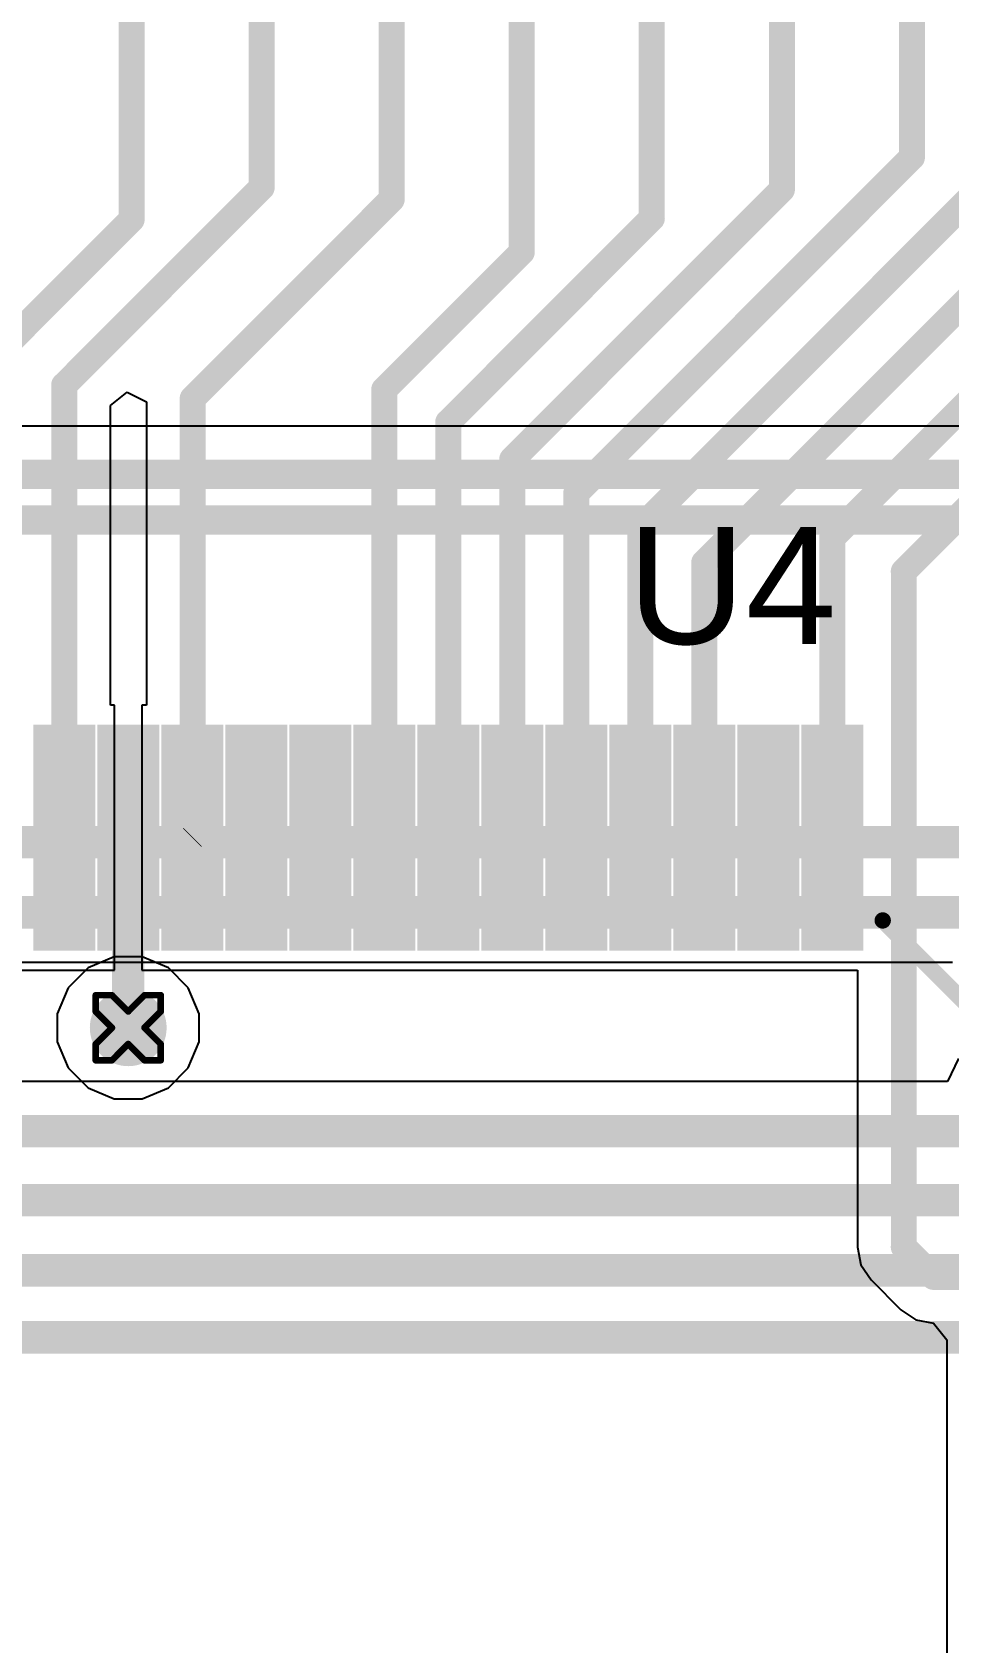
# Model space of a CAD drawing. Header units: inches. Extents: x -11 to 5379, y 0 to 5429.
# Drawn here: x 150.8 to 157.96, y 60.2 to 72.77 of the extents above; entities that cross this region are included whole.
import ezdxf

# ---------------------------------------------------------------- set-up
doc = ezdxf.new("R2010")
doc.units = ezdxf.units.IN
for name, color, linetype in [('Bottom Layer', 5, 'Continuous'), ('Drill Drawing', 1, 'Continuous'), ('GND', 16, 'Continuous'), ('PWR', 76, 'Continuous'), ('Top Layer', 1, 'Continuous'), ('Top Overlay', 2, 'Continuous'), ('Top Paste', 8, 'Continuous'), ('Top Solder', 216, 'Continuous'), ('Via Holes', 16, 'Continuous')]:
    doc.layers.add(name, color=color, linetype=linetype)
doc.styles.add('Arial', font='', dxfattribs={"height": 0.2})
doc.styles.get('Arial').set_extended_font_data('Arial')

# ---------------------------------------------------------------- blocks, each defined once
blk = doc.blocks.new('LQFP_144_20_20__157')
at = {"layer": 'Top Layer'}
for points in [[(2.61, 9.9), (2.61, 11.46), (2.89, 11.46), (2.89, 9.9)], [(3.11, 9.9), (3.11, 11.46), (3.39, 11.46), (3.39, 9.9)], [(3.61, 9.9), (3.61, 11.46), (3.89, 11.46), (3.89, 9.9)], [(4.11, 9.9), (4.11, 11.46), (4.39, 11.46), (4.39, 9.9)], [(4.61, 9.9), (4.61, 11.46), (4.89, 11.46), (4.89, 9.9)], [(5.11, 9.9), (5.11, 11.46), (5.39, 11.46), (5.39, 9.9)], [(5.61, 9.9), (5.61, 11.46), (5.89, 11.46), (5.89, 9.9)], [(6.11, 9.9), (6.11, 11.46), (6.39, 11.46), (6.39, 9.9)], [(6.61, 9.9), (6.61, 11.46), (6.89, 11.46), (6.89, 9.9)], [(7.11, 9.9), (7.11, 11.46), (7.39, 11.46), (7.39, 9.9)], [(7.61, 9.9), (7.61, 11.46), (7.89, 11.46), (7.89, 9.9)], [(8.11, 9.9), (8.11, 11.46), (8.39, 11.46), (8.39, 9.9)], [(8.61, 9.9), (8.61, 11.46), (8.89, 11.46), (8.89, 9.9)]]:
    blk.add_hatch(color=1, dxfattribs=at).paths.add_polyline_path(points)
at = {"layer": 'Top Paste'}
for points in [[(2.61, 9.9), (2.61, 11.46), (2.89, 11.46), (2.89, 9.9)], [(3.11, 9.9), (3.11, 11.46), (3.39, 11.46), (3.39, 9.9)], [(3.61, 9.9), (3.61, 11.46), (3.89, 11.46), (3.89, 9.9)], [(4.11, 9.9), (4.11, 11.46), (4.39, 11.46), (4.39, 9.9)], [(4.61, 9.9), (4.61, 11.46), (4.89, 11.46), (4.89, 9.9)], [(5.11, 9.9), (5.11, 11.46), (5.39, 11.46), (5.39, 9.9)], [(5.61, 9.9), (5.61, 11.46), (5.89, 11.46), (5.89, 9.9)], [(6.11, 9.9), (6.11, 11.46), (6.39, 11.46), (6.39, 9.9)], [(6.61, 9.9), (6.61, 11.46), (6.89, 11.46), (6.89, 9.9)], [(7.11, 9.9), (7.11, 11.46), (7.39, 11.46), (7.39, 9.9)], [(7.61, 9.9), (7.61, 11.46), (7.89, 11.46), (7.89, 9.9)], [(8.11, 9.9), (8.11, 11.46), (8.39, 11.46), (8.39, 9.9)], [(8.61, 9.9), (8.61, 11.46), (8.89, 11.46), (8.89, 9.9)]]:
    blk.add_hatch(color=8, dxfattribs=at).paths.add_polyline_path(points)
at = {"layer": 'Top Solder'}
for points in [[(2.508, 9.798), (2.508, 11.562), (2.992, 11.562), (2.992, 9.798)], [(3.008, 9.798), (3.008, 11.562), (3.492, 11.562), (3.492, 9.798)], [(3.508, 9.798), (3.508, 11.562), (3.992, 11.562), (3.992, 9.798)], [(4.008, 9.798), (4.008, 11.562), (4.492, 11.562), (4.492, 9.798)], [(4.508, 9.798), (4.508, 11.562), (4.992, 11.562), (4.992, 9.798)], [(5.008, 9.798), (5.008, 11.562), (5.492, 11.562), (5.492, 9.798)], [(5.508, 9.798), (5.508, 11.562), (5.992, 11.562), (5.992, 9.798)], [(6.008, 9.798), (6.008, 11.562), (6.492, 11.562), (6.492, 9.798)], [(6.508, 9.798), (6.508, 11.562), (6.992, 11.562), (6.992, 9.798)], [(7.008, 9.798), (7.008, 11.562), (7.492, 11.562), (7.492, 9.798)], [(7.508, 9.798), (7.508, 11.562), (7.992, 11.562), (7.992, 9.798)], [(8.008, 9.798), (8.008, 11.562), (8.492, 11.562), (8.492, 9.798)], [(8.508, 9.798), (8.508, 11.562), (8.992, 11.562), (8.992, 9.798)]]:
    blk.add_hatch(color=216, dxfattribs=at).paths.add_polyline_path(points)
at = {"layer": 'Top Overlay'}
blk.add_lwpolyline([(9.144, 10.033, 0.127, 0.127, 0), (10.033, 9.144, 0.127, 0.127, 0)], format="xyseb", dxfattribs=at)
blk.add_lwpolyline([(9.112, 10.033, 0.0635, 0.0635, 1), (9.176, 10.033, 0.0635, 0.0635, 1)], format="xyseb", close=True, dxfattribs=at)

msp = doc.modelspace()

# ---------------------------------------------------------------- hatches: boundary and pattern name
at = {"layer": 'Bottom Layer'}
h = msp.add_hatch(color=5, dxfattribs=at)
edge = h.paths.add_edge_path()
edge.add_arc((151.548, 64.999), 0.3, 0, 360)
at = {"layer": 'GND'}
h = msp.add_hatch(color=16, dxfattribs=at)
edge = h.paths.add_edge_path()
edge.add_arc((151.548, 64.999), 0.3, 0, 360)
at = {"layer": 'PWR'}
h = msp.add_hatch(color=76, dxfattribs=at)
edge = h.paths.add_edge_path()
edge.add_arc((151.548, 64.999), 0.3, 0, 360)
at = {"layer": 'Top Layer'}
h = msp.add_hatch(color=1, dxfattribs=at)
edge = h.paths.add_edge_path()
edge.add_arc((151.548, 64.999), 0.3, 0, 360)
at = {"layer": 'Via Holes'}
h = msp.add_hatch(color=7, dxfattribs=at)
edge = h.paths.add_edge_path()
edge.add_arc((151.548, 64.999), 0.15, 0, 360)

# ---------------------------------------------------------------- linework, layer by layer
at = {"layer": 'Bottom Layer'}
for p, q in [((163.897, 69.696), (127.461, 69.696)), ((144.649, 65.512), (157.988, 65.512)), ((158.034, 64.758), (157.947, 64.58)), ((157.947, 64.58), (145.369, 64.58))]:
    msp.add_line(p, q, dxfattribs=at)
for points in [[(127.461, 69.321, 0.229, 0.229, 0), (163.897, 69.321, 0.229, 0.229, 0)], [(127.609, 68.965, 0.229, 0.229, 0), (163.75, 68.965, 0.229, 0.229, 0)], [(144.07, 66.448, 0.254, 0.254, 0), (169.101, 66.448, 0.254, 0.254, 0)], [(144.488, 65.9, 0.254, 0.254, 0), (168.604, 65.9, 0.254, 0.254, 0)], [(145.369, 64.192, 0.254, 0.254, 0), (159.508, 64.192, 0.254, 0.254, 0)], [(145.864, 63.653, 0.254, 0.254, 0), (188.49, 63.653, 0.254, 0.254, 0)], [(146.105, 63.105, 0.254, 0.254, 0), (188.263, 63.105, 0.254, 0.254, 0)], [(149.365, 62.581, 0.254, 0.254, 0), (188.018, 62.581, 0.254, 0.254, 0)]]:
    msp.add_lwpolyline(points, format="xyseb", dxfattribs=at)
at = {"layer": 'Drill Drawing'}
for points in [[(151.294, 65.126, 0.0508, 0.0508, 0), (151.294, 65.253, 0.0508, 0.0508, 0)], [(151.294, 65.253, 0.0508, 0.0508, 0), (151.421, 65.253, 0.0508, 0.0508, 0)], [(151.421, 65.253, 0.0508, 0.0508, 0), (151.548, 65.126, 0.0508, 0.0508, 0)], [(151.548, 65.126, 0.0508, 0.0508, 0), (151.675, 65.253, 0.0508, 0.0508, 0)], [(151.675, 65.253, 0.0508, 0.0508, 0), (151.802, 65.253, 0.0508, 0.0508, 0)], [(151.802, 65.126, 0.0508, 0.0508, 0), (151.802, 65.253, 0.0508, 0.0508, 0)], [(151.294, 65.126, 0.0508, 0.0508, 0), (151.421, 64.999, 0.0508, 0.0508, 0)], [(151.675, 64.999, 0.0508, 0.0508, 0), (151.802, 65.126, 0.0508, 0.0508, 0)], [(151.294, 64.872, 0.0508, 0.0508, 0), (151.421, 64.999, 0.0508, 0.0508, 0)], [(151.675, 64.999, 0.0508, 0.0508, 0), (151.802, 64.872, 0.0508, 0.0508, 0)], [(151.294, 64.745, 0.0508, 0.0508, 0), (151.294, 64.872, 0.0508, 0.0508, 0)], [(151.421, 64.745, 0.0508, 0.0508, 0), (151.548, 64.872, 0.0508, 0.0508, 0)], [(151.548, 64.872, 0.0508, 0.0508, 0), (151.675, 64.745, 0.0508, 0.0508, 0)], [(151.802, 64.745, 0.0508, 0.0508, 0), (151.802, 64.872, 0.0508, 0.0508, 0)], [(151.294, 64.745, 0.0508, 0.0508, 0), (151.421, 64.745, 0.0508, 0.0508, 0)], [(151.675, 64.745, 0.0508, 0.0508, 0), (151.802, 64.745, 0.0508, 0.0508, 0)]]:
    msp.add_lwpolyline(points, format="xyseb", dxfattribs=at)
for points in [[(151.281, 65.253, 0.0254, 0.0254, 1), (151.307, 65.253, 0.0254, 0.0254, 1)], [(151.281, 65.253, 0.0254, 0.0254, 1), (151.307, 65.253, 0.0254, 0.0254, 1)], [(151.408, 65.253, 0.0254, 0.0254, 1), (151.434, 65.253, 0.0254, 0.0254, 1)], [(151.408, 65.253, 0.0254, 0.0254, 1), (151.434, 65.253, 0.0254, 0.0254, 1)], [(151.662, 65.253, 0.0254, 0.0254, 1), (151.688, 65.253, 0.0254, 0.0254, 1)], [(151.662, 65.253, 0.0254, 0.0254, 1), (151.688, 65.253, 0.0254, 0.0254, 1)], [(151.789, 65.253, 0.0254, 0.0254, 1), (151.815, 65.253, 0.0254, 0.0254, 1)], [(151.789, 65.253, 0.0254, 0.0254, 1), (151.815, 65.253, 0.0254, 0.0254, 1)], [(151.281, 65.126, 0.0254, 0.0254, 1), (151.307, 65.126, 0.0254, 0.0254, 1)], [(151.281, 65.126, 0.0254, 0.0254, 1), (151.307, 65.126, 0.0254, 0.0254, 1)], [(151.535, 65.126, 0.0254, 0.0254, 1), (151.561, 65.126, 0.0254, 0.0254, 1)], [(151.535, 65.126, 0.0254, 0.0254, 1), (151.561, 65.126, 0.0254, 0.0254, 1)], [(151.789, 65.126, 0.0254, 0.0254, 1), (151.815, 65.126, 0.0254, 0.0254, 1)], [(151.789, 65.126, 0.0254, 0.0254, 1), (151.815, 65.126, 0.0254, 0.0254, 1)], [(151.408, 64.999, 0.0254, 0.0254, 1), (151.434, 64.999, 0.0254, 0.0254, 1)], [(151.408, 64.999, 0.0254, 0.0254, 1), (151.434, 64.999, 0.0254, 0.0254, 1)], [(151.662, 64.999, 0.0254, 0.0254, 1), (151.688, 64.999, 0.0254, 0.0254, 1)], [(151.662, 64.999, 0.0254, 0.0254, 1), (151.688, 64.999, 0.0254, 0.0254, 1)], [(151.281, 64.872, 0.0254, 0.0254, 1), (151.307, 64.872, 0.0254, 0.0254, 1)], [(151.281, 64.872, 0.0254, 0.0254, 1), (151.307, 64.872, 0.0254, 0.0254, 1)], [(151.535, 64.872, 0.0254, 0.0254, 1), (151.561, 64.872, 0.0254, 0.0254, 1)], [(151.535, 64.872, 0.0254, 0.0254, 1), (151.561, 64.872, 0.0254, 0.0254, 1)], [(151.789, 64.872, 0.0254, 0.0254, 1), (151.815, 64.872, 0.0254, 0.0254, 1)], [(151.789, 64.872, 0.0254, 0.0254, 1), (151.815, 64.872, 0.0254, 0.0254, 1)], [(151.281, 64.745, 0.0254, 0.0254, 1), (151.307, 64.745, 0.0254, 0.0254, 1)], [(151.281, 64.745, 0.0254, 0.0254, 1), (151.307, 64.745, 0.0254, 0.0254, 1)], [(151.408, 64.745, 0.0254, 0.0254, 1), (151.434, 64.745, 0.0254, 0.0254, 1)], [(151.408, 64.745, 0.0254, 0.0254, 1), (151.434, 64.745, 0.0254, 0.0254, 1)], [(151.662, 64.745, 0.0254, 0.0254, 1), (151.688, 64.745, 0.0254, 0.0254, 1)], [(151.662, 64.745, 0.0254, 0.0254, 1), (151.688, 64.745, 0.0254, 0.0254, 1)], [(151.789, 64.745, 0.0254, 0.0254, 1), (151.815, 64.745, 0.0254, 0.0254, 1)], [(151.789, 64.745, 0.0254, 0.0254, 1), (151.815, 64.745, 0.0254, 0.0254, 1)]]:
    msp.add_lwpolyline(points, format="xyseb", close=True, dxfattribs=at)
at = {"layer": 'PWR'}
for p, q in [((151.438, 65.553), (151.234, 65.468)), ((151.658, 65.553), (151.438, 65.553)), ((151.862, 65.468), (151.658, 65.553)), ((151.234, 65.468), (151.078, 65.312)), ((152.017, 65.312), (151.862, 65.468)), ((151.078, 65.312), (150.994, 65.109)), ((152.102, 65.109), (152.017, 65.312)), ((150.994, 65.109), (150.994, 64.888)), ((152.102, 64.888), (152.102, 65.109)), ((150.994, 64.888), (151.078, 64.685)), ((152.017, 64.685), (152.102, 64.888)), ((151.078, 64.685), (151.234, 64.529)), ((151.862, 64.529), (152.017, 64.685)), ((151.234, 64.529), (151.438, 64.445)), ((151.658, 64.445), (151.862, 64.529)), ((151.438, 64.445), (151.658, 64.445))]:
    msp.add_line(p, q, dxfattribs=at)
at = {"layer": 'Top Layer'}
for p, q in [((151.41, 69.857), (151.54, 69.963)), ((151.54, 69.963), (151.69, 69.888)), ((151.41, 67.518), (151.41, 69.857)), ((151.69, 69.888), (151.69, 67.518)), ((151.442, 67.518), (151.41, 67.518)), ((151.442, 65.45), (151.442, 67.518)), ((151.69, 67.518), (151.654, 67.518)), ((151.654, 67.518), (151.654, 65.45)), ((146.654, 65.45), (151.442, 65.45)), ((151.654, 65.45), (157.244, 65.45)), ((157.244, 65.45), (157.244, 63.287)), ((157.244, 63.287), (157.244, 63.287)), ((157.244, 63.287), (157.272, 63.148)), ((157.272, 63.148), (157.351, 63.03)), ((157.351, 63.03), (157.584, 62.797)), ((157.584, 62.797), (157.584, 62.797)), ((157.584, 62.797), (157.701, 62.719)), ((157.701, 62.719), (157.84, 62.691)), ((157.84, 62.691), (157.944, 62.563)), ((157.944, 62.563), (157.944, 61.66)), ((157.944, 61.66), (157.944, 60.66)), ((157.944, 60.66), (157.944, 59.66))]:
    msp.add_line(p, q, dxfattribs=at)
for points in [[(151.574, 71.31, 0.203, 0.203, 0), (151.574, 74.346, 0.203, 0.203, 0)], [(152.59, 71.56, 0.203, 0.203, 0), (152.59, 74.346, 0.203, 0.203, 0)], [(153.606, 71.468, 0.203, 0.203, 0), (153.606, 74.346, 0.203, 0.203, 0)], [(154.622, 71.056, 0.203, 0.203, 0), (154.622, 74.346, 0.203, 0.203, 0)], [(155.638, 71.319, 0.203, 0.203, 0), (155.638, 74.346, 0.203, 0.203, 0)], [(156.654, 71.544, 0.203, 0.203, 0), (156.654, 74.346, 0.203, 0.203, 0)], [(157.67, 71.796, 0.203, 0.203, 0), (157.67, 74.346, 0.203, 0.203, 0)], [(157.048, 68.826, 0.203, 0.203, 0), (160.718, 72.496, 0.203, 0.203, 0)], [(156.048, 68.631, 0.203, 0.203, 0), (159.702, 72.286, 0.203, 0.203, 0)], [(155.548, 68.902, 0.203, 0.203, 0), (158.686, 72.041, 0.203, 0.203, 0)], [(155.048, 69.173, 0.203, 0.203, 0), (157.67, 71.796, 0.203, 0.203, 0)], [(151.048, 70.017, 0.203, 0.203, 0), (152.59, 71.56, 0.203, 0.203, 0)], [(152.052, 69.913, 0.203, 0.203, 0), (153.606, 71.468, 0.203, 0.203, 0)], [(154.548, 69.437, 0.203, 0.203, 0), (156.654, 71.544, 0.203, 0.203, 0)], [(150.552, 70.287, 0.203, 0.203, 0), (151.574, 71.31, 0.203, 0.203, 0)], [(154.048, 69.728, 0.203, 0.203, 0), (155.638, 71.319, 0.203, 0.203, 0)], [(153.548, 69.982, 0.203, 0.203, 0), (154.622, 71.056, 0.203, 0.203, 0)], [(151.048, 66.484, 0.203, 0.203, 0), (151.048, 70.017, 0.203, 0.203, 0)], [(153.548, 66.484, 0.203, 0.203, 0), (153.548, 69.982, 0.203, 0.203, 0)], [(152.052, 66.488, 0.203, 0.203, 0), (152.052, 69.913, 0.203, 0.203, 0)], [(154.048, 66.484, 0.203, 0.203, 0), (154.048, 69.728, 0.203, 0.203, 0)], [(157.607, 68.562, 0.203, 0.203, 0), (158.531, 69.486, 0.203, 0.203, 0)], [(154.548, 66.484, 0.203, 0.203, 0), (154.548, 69.437, 0.203, 0.203, 0)], [(155.048, 66.484, 0.203, 0.203, 0), (155.048, 69.173, 0.203, 0.203, 0)], [(155.548, 66.484, 0.203, 0.203, 0), (155.548, 68.902, 0.203, 0.203, 0)], [(157.048, 66.484, 0.203, 0.203, 0), (157.048, 68.826, 0.203, 0.203, 0)], [(156.048, 66.484, 0.203, 0.203, 0), (156.048, 68.631, 0.203, 0.203, 0)], [(157.607, 63.287, 0.203, 0.203, 0), (157.607, 68.562, 0.203, 0.203, 0)], [(151.548, 64.999, 0.254, 0.254, 0), (151.548, 66.484, 0.254, 0.254, 0)], [(152.048, 66.484, 0.203, 0.203, 0), (152.052, 66.488, 0.203, 0.203, 0)], [(157.607, 63.287, 0.203, 0.203, 0), (157.84, 63.054, 0.203, 0.203, 0)], [(157.84, 63.054, 0.203, 0.203, 0), (158.978, 63.054, 0.203, 0.203, 0)]]:
    msp.add_lwpolyline(points, format="xyseb", dxfattribs=at)
for points in [[(157.62, 71.796, 0.102, 0.102, 1), (157.721, 71.796, 0.102, 0.102, 1)], [(157.62, 71.796, 0.102, 0.102, 1), (157.721, 71.796, 0.102, 0.102, 1)], [(152.54, 71.56, 0.102, 0.102, 1), (152.641, 71.56, 0.102, 0.102, 1)], [(152.54, 71.56, 0.102, 0.102, 1), (152.641, 71.56, 0.102, 0.102, 1)], [(153.556, 71.468, 0.102, 0.102, 1), (153.657, 71.468, 0.102, 0.102, 1)], [(153.556, 71.468, 0.102, 0.102, 1), (153.657, 71.468, 0.102, 0.102, 1)], [(156.604, 71.544, 0.102, 0.102, 1), (156.705, 71.544, 0.102, 0.102, 1)], [(156.604, 71.544, 0.102, 0.102, 1), (156.705, 71.544, 0.102, 0.102, 1)], [(151.524, 71.31, 0.102, 0.102, 1), (151.625, 71.31, 0.102, 0.102, 1)], [(151.524, 71.31, 0.102, 0.102, 1), (151.625, 71.31, 0.102, 0.102, 1)], [(155.588, 71.319, 0.102, 0.102, 1), (155.689, 71.319, 0.102, 0.102, 1)], [(155.588, 71.319, 0.102, 0.102, 1), (155.689, 71.319, 0.102, 0.102, 1)], [(154.572, 71.056, 0.102, 0.102, 1), (154.673, 71.056, 0.102, 0.102, 1)], [(154.572, 71.056, 0.102, 0.102, 1), (154.673, 71.056, 0.102, 0.102, 1)], [(150.997, 70.017, 0.102, 0.102, 1), (151.099, 70.017, 0.102, 0.102, 1)], [(150.997, 70.017, 0.102, 0.102, 1), (151.099, 70.017, 0.102, 0.102, 1)], [(153.497, 69.982, 0.102, 0.102, 1), (153.599, 69.982, 0.102, 0.102, 1)], [(153.497, 69.982, 0.102, 0.102, 1), (153.599, 69.982, 0.102, 0.102, 1)], [(152.001, 69.913, 0.102, 0.102, 1), (152.103, 69.913, 0.102, 0.102, 1)], [(152.001, 69.913, 0.102, 0.102, 1), (152.103, 69.913, 0.102, 0.102, 1)], [(153.997, 69.728, 0.102, 0.102, 1), (154.099, 69.728, 0.102, 0.102, 1)], [(153.997, 69.728, 0.102, 0.102, 1), (154.099, 69.728, 0.102, 0.102, 1)], [(154.497, 69.437, 0.102, 0.102, 1), (154.599, 69.437, 0.102, 0.102, 1)], [(154.497, 69.437, 0.102, 0.102, 1), (154.599, 69.437, 0.102, 0.102, 1)], [(154.997, 69.173, 0.102, 0.102, 1), (155.099, 69.173, 0.102, 0.102, 1)], [(154.997, 69.173, 0.102, 0.102, 1), (155.099, 69.173, 0.102, 0.102, 1)], [(155.497, 68.902, 0.102, 0.102, 1), (155.599, 68.902, 0.102, 0.102, 1)], [(155.497, 68.902, 0.102, 0.102, 1), (155.599, 68.902, 0.102, 0.102, 1)], [(156.997, 68.826, 0.102, 0.102, 1), (157.099, 68.826, 0.102, 0.102, 1)], [(156.997, 68.826, 0.102, 0.102, 1), (157.099, 68.826, 0.102, 0.102, 1)], [(155.997, 68.631, 0.102, 0.102, 1), (156.099, 68.631, 0.102, 0.102, 1)], [(155.997, 68.631, 0.102, 0.102, 1), (156.099, 68.631, 0.102, 0.102, 1)], [(157.556, 68.562, 0.102, 0.102, 1), (157.658, 68.562, 0.102, 0.102, 1)], [(157.556, 68.562, 0.102, 0.102, 1), (157.658, 68.562, 0.102, 0.102, 1)], [(150.997, 66.484, 0.102, 0.102, 1), (151.099, 66.484, 0.102, 0.102, 1)], [(151.484, 66.484, 0.127, 0.127, 1), (151.611, 66.484, 0.127, 0.127, 1)], [(151.997, 66.484, 0.102, 0.102, 1), (152.099, 66.484, 0.102, 0.102, 1)], [(152.001, 66.488, 0.102, 0.102, 1), (152.103, 66.488, 0.102, 0.102, 1)], [(152.001, 66.488, 0.102, 0.102, 1), (152.103, 66.488, 0.102, 0.102, 1)], [(153.497, 66.484, 0.102, 0.102, 1), (153.599, 66.484, 0.102, 0.102, 1)], [(153.997, 66.484, 0.102, 0.102, 1), (154.099, 66.484, 0.102, 0.102, 1)], [(154.497, 66.484, 0.102, 0.102, 1), (154.599, 66.484, 0.102, 0.102, 1)], [(154.997, 66.484, 0.102, 0.102, 1), (155.099, 66.484, 0.102, 0.102, 1)], [(155.497, 66.484, 0.102, 0.102, 1), (155.599, 66.484, 0.102, 0.102, 1)], [(155.997, 66.484, 0.102, 0.102, 1), (156.099, 66.484, 0.102, 0.102, 1)], [(156.997, 66.484, 0.102, 0.102, 1), (157.099, 66.484, 0.102, 0.102, 1)], [(151.484, 64.999, 0.127, 0.127, 1), (151.611, 64.999, 0.127, 0.127, 1)], [(157.556, 63.287, 0.102, 0.102, 1), (157.658, 63.287, 0.102, 0.102, 1)], [(157.556, 63.287, 0.102, 0.102, 1), (157.658, 63.287, 0.102, 0.102, 1)], [(157.789, 63.054, 0.102, 0.102, 1), (157.891, 63.054, 0.102, 0.102, 1)], [(157.789, 63.054, 0.102, 0.102, 1), (157.891, 63.054, 0.102, 0.102, 1)]]:
    msp.add_lwpolyline(points, format="xyseb", close=True, dxfattribs=at)

# ---------------------------------------------------------------- block references
msp.add_blockref('LQFP_144_20_20__157', (148.298, 55.804))

# ---------------------------------------------------------------- texts
at = {"layer": 'Top Overlay', "style": 'Arial'}
msp.add_text('U4', height=0.9144, dxfattribs=at).set_placement((155.448, 67.996))

doc.saveas('drawing.dxf')
